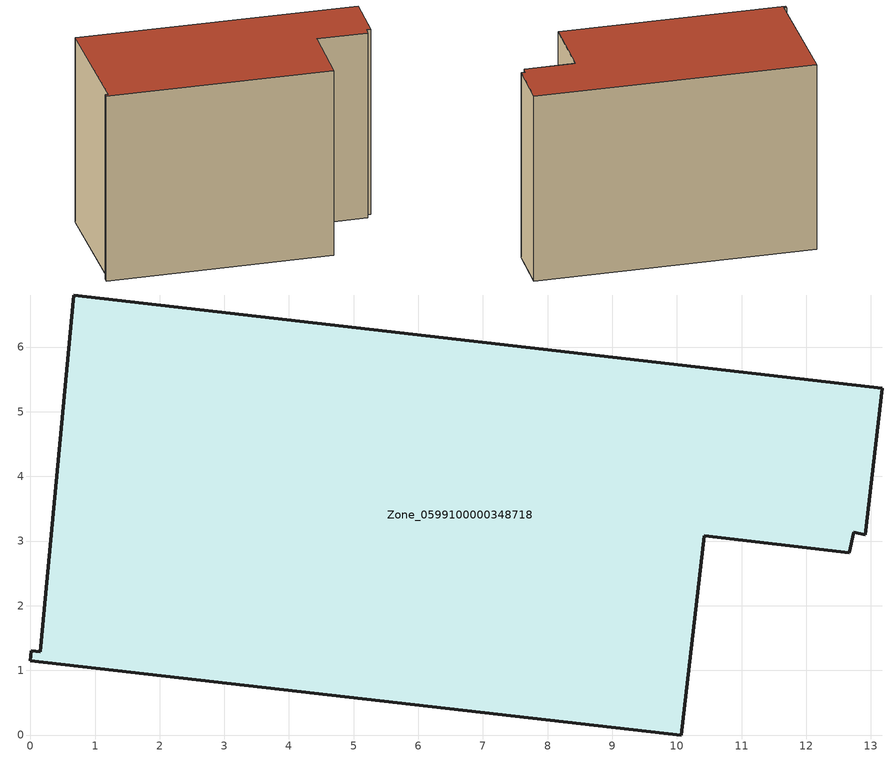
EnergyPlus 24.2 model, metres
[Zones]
Zone_0599100000348718
 floor ground (C_G): 12.74,3.13 12.67,2.82 10.42,3.08 10.07,0 0,1.15 0.02,1.3 0.15,1.29 0.67,6.8 13.17,5.36 12.91,3.1 z0
 wall outside (C_F): 0.02,1.3 0,1.15 10.07,0 10.42,3.08 12.67,2.82 12.74,3.13 12.91,3.1 13.17,5.36 0.67,6.8 0.15,1.29 0.02,1.3 z0:8.98
 roof outside (C_R): 12.67,2.82 12.74,3.13 12.91,3.1 13.17,5.36 0.67,6.8 0.15,1.29 0.02,1.3 0,1.15 10.07,0 10.42,3.08 z8.98
[BUILDING]
Pand.0599100000348718: North Axis=0; Terrain=City; Loads Convergence Tolerance Value=0.04; Temperature Convergence Tolerance Value=0.4; Solar Distribution=FullExterior; Maximum Number of Warmup Days=25; Minimum Number of Warmup Days=1
[Site:Location]
Rotterdam.The.Hague.AP_ZH_NLD Design_Conditions: Latitude=51.96; Longitude=4.45; Time Zone=1; Elevation=-4.5
[SITE:GROUNDTEMPERATURE:BUILDINGSURFACE]
18, 18, 18, 18, 18, 18, 18, 18, 18, 18, 18, 18
[MATERIAL] Thermal Absorptance=0.9; Solar Absorptance=0.7; Visible Absorptance=0.7
Name | Roughness | Thickness | Conductivity | Density | Specific Heat
G.TC.1992-2005 | MediumSmooth | 0.15 | 0.06 | 540 | 1210
F.TC.1992-2005 | Rough | 0.3 | 0.12 | 1920 | 840
R.TC.1992-2005 | MediumRough | 0.2 | 0.08 | 1500 | 1000
[CONSTRUCTION]
C_G: G.TC.1992-2005
C_F: F.TC.1992-2005
C_R: R.TC.1992-2005
[ZONE]
Zone_0599100000348718: Type=1; Multiplier=1; Ceiling Height=Autocalculate; Volume=Autocalculate; Floor Area=autocalculate; Part of Total Floor Area=Yes
[ZONEINFILTRATION:DESIGNFLOWRATE]
Infil_Zone_0599100000348718: Zone or ZoneList or Space or SpaceList=Zone_0599100000348718; Schedule=AlwaysOn; Design Flow Rate Calculation Method=Flow/Area; Flow Rate per Floor Area=0.0015; Constant Term Coefficient=1; Temperature Term Coefficient=0; Velocity Term Coefficient=0; Velocity Squared Term Coefficient=0
[HVACTEMPLATE:ZONE:IDEALLOADSAIRSYSTEM]
Zone_0599100000348718: Maximum Heating Supply Air Temperature=50; Minimum Cooling Supply Air Temperature=13; Maximum Heating Supply Air Humidity Ratio=0.0156; Minimum Cooling Supply Air Humidity Ratio=0.0077; Heating Limit=NoLimit; Cooling Limit=NoLimit; Dehumidification Control Type=ConstantSensibleHeatRatio; Cooling Sensible Heat Ratio=0.7; Dehumidification Setpoint=60; Humidification Control Type=None; Humidification Setpoint=30; Outdoor Air Method=None; Outdoor Air Flow Rate per Person=0.00944; Outdoor Air Flow Rate per Zone Floor Area=0; Outdoor Air Flow Rate per Zone=0; Demand Controlled Ventilation Type=None; Outdoor Air Economizer Type=NoEconomizer; Heat Recovery Type=None; Sensible Heat Recovery Effectiveness=0.7; Latent Heat Recovery Effectiveness=0.65
[ZONECONTROL:THERMOSTAT]
ThermostatControl_Zone_0599100000348718: Zone or ZoneList=Zone_0599100000348718; Control Type Schedule=DualSetpointControlType; Control 1=Thermostat_Zone_0599100000348718; Temperature Difference Between Cutout And Setpoint=0
[THERMOSTATSETPOINT:DUALSETPOINT]
Thermostat_Zone_0599100000348718: Heating Setpoint Temperature Schedule=HeatingSetpoint_Zone_0599100000348718; Cooling Setpoint Temperature Schedule=CoolingSetpoint_Zone_0599100000348718
[SCHEDULE:COMPACT]
HeatingSetpoint_Zone_0599100000348718: Through: 12/31, For: AllDays, Until: 24:00, 21
CoolingSetpoint_Zone_0599100000348718: Through: 12/31, For: AllDays, Until: 24:00, 24
DualSetpointControlType: Through: 12/31, For: AllDays, Until: 24:00, 4
AlwaysOn: Through: 12/31, For: AllDays, Until: 24:00, 1
